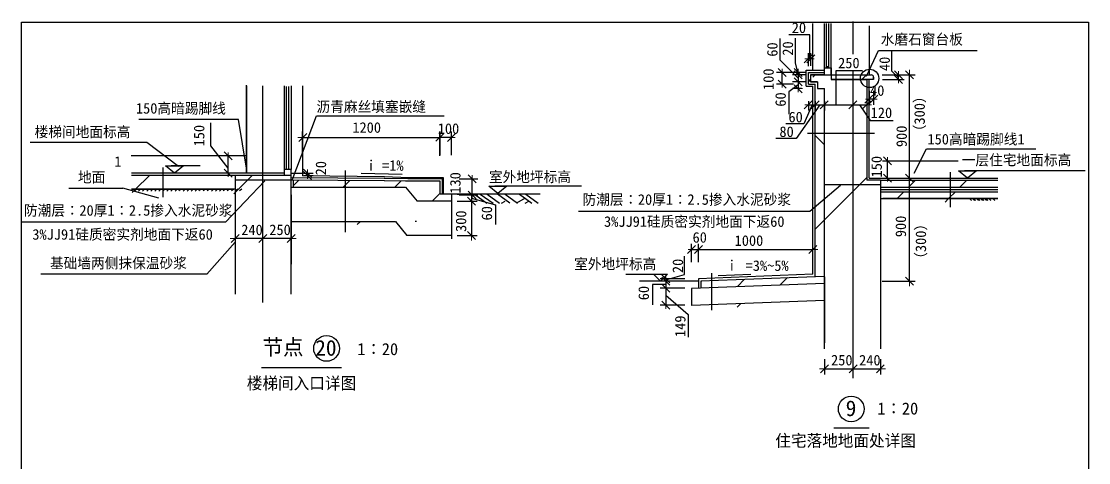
# Model space of a CAD drawing. Header units: metres. Extents: x 65 to 9390, y 5 to 11509.
# Drawn here: x 65 to 9390, y 7657 to 11509 of the extents above; entities that cross this region are included whole.
import ezdxf

# ---------------------------------------------------------------- set-up
doc = ezdxf.new("R2010")
doc.units = ezdxf.units.M
for name, color, linetype in [('A-AXI', 3, 'Continuous'), ('DIM', 7, 'Continuous'), ('PUB_DIM', 3, 'Continuous'), ('PUB_TEXT', 7, 'Continuous'), ('S_DOTE', 7, 'Continuous'), ('WQ', 7, 'Continuous')]:
    doc.layers.add(name, color=color, linetype=linetype)
pattern_1 = [(45, (0, 0), (-224.5064, 224.5064), [])]

# ---------------------------------------------------------------- blocks, each defined once
blk = doc.blocks.new('_DIMX')
at = {"lineweight": 15}
for p, q in [((-157.12, 0), (215.35, 0)), ((0, -186.55), (0, 149.74))]:
    blk.add_line(p, q, dxfattribs=at)
blk.add_lwpolyline([(-178.77, -174.13), (169.48, 174.41)])

msp = doc.modelspace()

# ---------------------------------------------------------------- hatches: boundary and pattern name
h = msp.add_hatch()
h.set_pattern_fill('ANSI38', scale=300)
h.paths.add_polyline_path([(7081.13, 10901.71), (7021.13, 10901.71), (7021.13, 10961.71), (6961.13, 10961.71), (6961.13, 11021.71), (7081.13, 11021.71), (7081.13, 11041.71), (6941.13, 11041.71), (6941.13, 10941.71), (7001.13, 10941.71), (7001.13, 10532.77), (7081.13, 10532.77)])
h.paths.add_polyline_path([(7081.13, 10488.62), (7001.13, 10488.62), (7001.13, 9279.17), (7081.13, 9281.63)])
h.paths.add_polyline_path([(7081.13, 10532.77), (7001.13, 10532.77), (7001.13, 10488.62), (7081.13, 10488.62)])
h = msp.add_hatch()
h.set_pattern_fill('ANSI31', scale=600)
h.paths.add_polyline_path([(7331.13, 11001.71), (7141.13, 11001.71), (7141.13, 11041.71), (6961.13, 11041.71), (6961.13, 10981.71), (7021.13, 10981.71), (7021.13, 10921.71), (7081.13, 10921.71), (7081.13, 10532.77), (7331.13, 10532.77)])
h.paths.add_polyline_path([(7451.13, 10934.86, -0.29), (7396.89, 11001.71), (7331.13, 11001.71), (7331.13, 10532.77), (7451.13, 10532.77)])
h.paths.add_polyline_path([(7451.13, 10532.77), (7331.13, 10532.77), (7331.13, 10488.62), (7451.13, 10488.62)])
h.paths.add_polyline_path([(7331.13, 10532.77), (7081.13, 10532.77), (7081.13, 10488.62), (7331.13, 10488.62)])
h.paths.add_polyline_path([(7331.13, 10488.62), (7081.13, 10488.62), (7081.13, 10081.63), (7331.13, 10081.63)])
h.paths.add_polyline_path([(7451.13, 10488.62), (7331.13, 10488.62), (7331.13, 10081.63), (7571.13, 10081.63), (7571.13, 10121.66), (7451.13, 10121.66)])
h.paths.add_polyline_path([(7331.13, 10081.63), (7081.13, 10081.63), (7081.13, 9281.63), (7081.13, 8651.49), (7331.13, 8651.49)])
h.paths.add_polyline_path([(7571.13, 10081.63), (7331.13, 10081.63), (7331.13, 8651.49), (7571.13, 8651.49)])
h = msp.add_hatch()
h.set_pattern_fill('AN33C', scale=100)
h.set_pattern_definition(pattern_1)
h.paths.add_polyline_path([(7331.08, 11041.71), (7141.13, 11041.71), (7141.13, 11001.71), (7331.08, 11001.71)])
h.paths.add_polyline_path([(7396.38, 11030.78, -0.03), (7397.13, 11041.71), (7331.08, 11041.71), (7331.08, 11001.71), (7401.84, 11001.71, -0.09)])
h.paths.add_polyline_path([(7511.13, 11021.71, 0.2), (7505.27, 11035.85, 0.2), (7491.13, 11041.71), (7491.13, 11041.71), (7397.13, 11041.71, 0.03), (7396.38, 11030.78, 0.09), (7401.84, 11001.71), (7511.13, 11001.71)])
h = msp.add_hatch()
h.set_pattern_fill('AN33C', scale=200)
h.set_pattern_definition([(45, (0, 0), (-449.013, 449.013), [])])
h.paths.add_polyline_path([(1026.99, 10164.06), (2036.77, 10164.06), (2036.77, 10044.06), (1026.99, 10044.06)])
h = msp.add_hatch()
h.set_pattern_fill('ANSI31', scale=600)
h.paths.add_polyline_path([(2292.86, 10164.06), (2042.43, 10164.06), (1922.55, 10162.12), (1922.55, 10122.31), (2292.86, 10122.31)])
h.paths.add_polyline_path([(2412.94, 10164.06), (2292.86, 10164.06), (2292.86, 10122.31), (2412.94, 10122.31)])
h.paths.add_polyline_path([(2412.94, 9954.74), (2292.86, 10094.59), (2292.86, 9127.94), (2412.94, 9127.94)])
h.paths.add_polyline_path([(2292.86, 10122.31), (1922.55, 10122.31), (1922.55, 9127.94), (2292.86, 9127.94)])
h.paths.add_polyline_path([(2412.94, 10122.31), (2292.86, 10122.31), (2292.86, 10094.59), (2412.94, 9954.74)])
h = msp.add_hatch()
h.set_pattern_fill('AN33C', scale=100)
h.set_pattern_definition(pattern_1)
h.paths.add_polyline_path([(3722.99, 10113.96), (3422.74, 10113.96), (3233.08, 10117.27), (2928.26, 10119.17), (2928.26, 10062.31), (3422.74, 10062.31), (3522.74, 9939.92), (3822.99, 9939.92), (3822.99, 9999.88), (3722.99, 9999.88)])
h.paths.add_polyline_path([(2928.26, 10119.17), (2895.47, 10119.37), (2895.47, 10062.31), (2928.26, 10062.31)])
h.paths.add_polyline_path([(2895.47, 10062.31), (2895.47, 10119.37), (2443.28, 10122.18), (2443.28, 10062.31)])
h = msp.add_hatch()
h.set_pattern_fill('AN33C', scale=100)
h.set_pattern_definition(pattern_1)
h.paths.add_polyline_path([(8041.89, 10121.66), (7571.13, 10121.66), (7571.13, 10061.66), (8041.89, 10061.66)])
h.paths.add_polyline_path([(8596.92, 10121.66), (8076.29, 10121.66), (8076.29, 10061.66), (8596.92, 10061.66)])
h.paths.add_polyline_path([(8076.29, 10121.66), (8041.89, 10121.66), (8041.89, 10061.66), (8076.29, 10061.66)])
h.paths.add_polyline_path([(8596.92, 10021.66), (8076.29, 10021.66), (8076.29, 9961.66), (8596.92, 9961.66)])
h.paths.add_polyline_path([(8041.89, 10021.66), (7571.13, 10021.66), (7571.13, 9961.66), (8041.89, 9961.66)])
h.paths.add_polyline_path([(8076.29, 10021.66), (8041.89, 10021.66), (8041.89, 9961.66), (8076.29, 9961.66)])
h = msp.add_hatch()
h.set_pattern_fill('ANSI31', scale=200)
h.paths.add_polyline_path([(1026.99, 10044.06), (2016.77, 10044.06), (2016.77, 10014.06), (1026.99, 10014.06)])
h = msp.add_hatch()
h.set_pattern_fill('AR-SAND', scale=30)
h.paths.add_polyline_path([(2928.26, 10062.31), (2928.26, 9762.31), (3333.12, 9762.31), (3433.12, 9639.92), (3822.99, 9639.92), (3822.99, 9939.92), (3522.74, 9939.92), (3422.74, 10062.31)])
h.paths.add_polyline_path([(2928.26, 10062.31), (2895.47, 10062.31), (2895.47, 9762.31), (2928.26, 9762.31)])
h.paths.add_polyline_path([(2895.47, 10062.31), (2423.17, 10062.31), (2423.17, 9762.31), (2895.47, 9762.31)])
h = msp.add_hatch()
h.set_pattern_fill('ANSI38', scale=300)
h.paths.add_polyline_path([(8041.89, 10061.66), (7571.13, 10061.66), (7571.13, 10041.66), (8041.89, 10041.66)])
h.paths.add_polyline_path([(8076.29, 10061.66), (8041.89, 10061.66), (8041.89, 10041.66), (8076.29, 10041.66)])
h.paths.add_polyline_path([(8596.92, 10061.66), (8076.29, 10061.66), (8076.29, 10041.66), (8596.92, 10041.66)])
h = msp.add_hatch()
h.set_pattern_fill('ANSI31', scale=200)
h.paths.add_polyline_path([(8596.92, 9961.66), (7607.14, 9961.66), (7607.14, 9931.66), (8596.92, 9931.66)])
h = msp.add_hatch()
h.set_pattern_fill('ANSI38', scale=300)
h.paths.add_polyline_path([(2895.47, 9762.31), (2543.17, 9762.31), (2543.17, 9734.49), (2895.47, 9734.49)])
h.paths.add_polyline_path([(2928.26, 9762.31), (2895.47, 9762.31), (2895.47, 9734.49), (2928.26, 9734.49)])
h.paths.add_polyline_path([(3333.12, 9762.31), (2928.26, 9762.31), (2928.26, 9734.49), (3314.64, 9734.49), (3419.62, 9609.92), (3822.99, 9609.92), (3822.99, 9639.92), (3433.12, 9639.92)])
h = msp.add_hatch()
h.set_pattern_fill('AN33C', scale=80)
h.set_pattern_definition([(45, (0, 0), (-179.605, 179.605), [])])
h.paths.add_polyline_path([(6961.13, 9277.95), (6961.13, 9281.63), (6001.13, 9241.63), (6001.13, 9181.58), (6961.13, 9221.58)])
h = msp.add_hatch()
h.set_pattern_fill('AR-SAND', scale=20)
h.paths.add_polyline_path([(5921.35, 9178.25), (5921.35, 9028.12), (7081.13, 9071.45), (7081.13, 9221.59)])
h = msp.add_hatch()
h.set_pattern_fill('ANSI38', scale=300)
h.paths.add_polyline_path([(6961.13, 9041.42), (6961.13, 9071.45), (5921.35, 9028.12), (5922.6, 8998.15)])

# ---------------------------------------------------------------- linework, layer by layer
for p, q in [((6981.13, 11081.71), (6981.13, 11488.64)), ((7081.13, 11101.71), (7081.13, 11488.64)), ((7101.13, 11101.71), (7101.13, 11488.64)), ((7121.13, 11101.71), (7121.13, 11488.64)), ((7141.13, 11101.71), (7141.13, 11488.64)), ((6953.44, 11390.6), (6770.86, 11390.6)), ((6953.44, 11180.13), (6953.44, 11390.6)), ((7471.13, 11468.64), (7471.13, 11041.71)), ((6694.26, 11170.75), (6694.26, 11359.58)), ((6829.06, 11145.76), (6829.06, 11360.97)), ((7448.8, 11030.66), (7553.78, 11255.72)), ((7553.78, 11255.72), (8416.13, 11255.72)), ((7670.91, 11073.18), (7670.91, 11249.76)), ((6851.3, 11012.47), (6694.26, 11170.75)), ((6851.3, 11051.34), (6829.06, 11145.76)), ((7081.13, 11041.71), (7081.13, 11101.71)), ((7081.13, 11041.71), (7081.13, 11101.71)), ((7081.13, 11101.71), (7141.13, 11101.71)), ((7081.13, 11101.71), (7141.13, 11101.71)), ((7081.13, 11041.71), (7081.13, 11101.71)), ((7081.13, 11101.71), (7141.13, 11101.71)), ((7121.13, 11111.71), (7101.13, 11111.71)), ((7141.13, 11041.71), (7141.13, 11101.71)), ((7141.13, 11041.71), (7141.13, 11101.71)), ((7141.13, 11101.71), (7141.13, 11041.71)), ((6921.13, 11081.71), (7081.13, 11081.71)), ((6921.13, 10941.71), (6921.13, 11081.71)), ((7081.13, 11041.71), (6961.13, 11041.71)), ((6961.13, 11041.71), (6961.13, 10981.71)), ((6961.13, 11041.71), (7491.13, 11041.71)), ((7141.13, 11041.71), (7141.13, 11001.71)), ((7184.47, 10779.59), (7184.47, 11080.69)), ((7184.47, 11080.69), (7414.02, 11080.69)), ((7511.13, 11021.71), (7511.13, 11001.71)), ((7726.14, 11022.42), (7670.91, 11073.18)), ((2032.66, 10944.61), (2032.66, 10184.01)), ((2032.77, 10184.02), (2032.77, 10950.9)), ((2382.77, 10216.62), (2382.77, 10939.99)), ((2402.77, 10216.62), (2402.77, 10939.99)), ((2522.66, 10944.61), (2522.66, 10184.06)), ((6851.34, 10954.02), (6772.13, 10892.93)), ((6921.13, 10941.71), (6981.13, 10941.71)), ((6961.13, 10981.71), (7021.13, 10981.71)), ((6981.13, 9302.48), (6981.13, 10941.71)), ((7001.13, 9281.63), (7001.13, 10961.71)), ((7001.13, 10936.43), (7001.13, 10936.43)), ((7008.27, 10983.05), (7008.27, 10983.05)), ((7021.13, 10981.71), (7021.13, 10921.71)), ((7021.13, 10921.71), (7081.13, 10921.71)), ((7081.13, 9281.63), (7081.13, 10921.71)), ((7141.13, 11001.71), (7451.13, 11001.71)), ((7511.13, 11001.71), (7451.13, 11001.71)), ((7451.13, 11001.71), (7451.13, 10121.66)), ((7471.13, 10141.63), (7471.13, 11001.71)), ((6772.13, 10892.93), (6772.13, 10699.93)), ((7042.34, 10779.67), (6834.26, 10486.45)), ((6973.32, 10779.8), (6901.04, 10615.68)), ((7389.48, 10779.17), (7480.6, 10644.37)), ((7480.6, 10644.37), (7682.1, 10644.37)), ((1721.66, 10423.24), (1721.66, 10622.75)), ((6901.04, 10615.68), (6744.44, 10615.68)), ((1160.41, 10452.83), (141.88, 10452.83)), ((1436.92, 10243.02), (1160.41, 10452.83)), ((6834.26, 10486.45), (6655.75, 10486.45)), ((6933.07, 10532.77), (7517.81, 10532.77)), ((1871.95, 10227.83), (1721.66, 10423.24)), ((2032.77, 10334.02), (1023.57, 10334.02)), ((2362.77, 10184.02), (1026.99, 10184.02)), ((1300.98, 10233.59), (1300.98, 9973.92)), ((1932.77, 10170.18), (1932.77, 9127.94)), ((2422.77, 10216.62), (2362.77, 10216.62)), ((2362.77, 10216.62), (2362.77, 10163.14)), ((2422.77, 10163.14), (2422.77, 10216.62)), ((2422.77, 10184.06), (2522.66, 10184.06)), ((2522.66, 10184.06), (2522.66, 10161.79)), ((2895.47, 10208.35), (2895.47, 9668.87)), ((8181.69, 10191.19), (8181.69, 9886.23)), ((2422.77, 10164.06), (1026.99, 10164.06)), ((2423.17, 10122.31), (1932.77, 10122.31)), ((2423.17, 9127.94), (2423.17, 10164.06)), ((3238.02, 10137.5), (2423.17, 10142.47)), ((3238.02, 10117.24), (2423.17, 10122.31)), ((2443.28, 10062.31), (2443.28, 10122.16)), ((3238.02, 10150.87), (2522.66, 10161.79)), ((3452.69, 10144.13), (3233.82, 10150.74)), ((3442.44, 10134.31), (3233.82, 10137.53)), ((3422.74, 10113.96), (3233.82, 10117.26)), ((3722.99, 10113.96), (3422.74, 10113.96)), ((3743.4, 10133.98), (3442.44, 10133.98)), ((3753.38, 10144.33), (3452.69, 10144.33)), ((3722.99, 9999.88), (3722.99, 10113.96)), ((3743.4, 9999.88), (3743.4, 10133.98)), ((3753.38, 9999.88), (3753.38, 10144.33)), ((7571.13, 10081.63), (7081.13, 10081.63)), ((7571.13, 10121.66), (7451.13, 10121.66)), ((7571.13, 10121.66), (8596.92, 10121.66)), ((7571.13, 10121.66), (7571.13, 8651.49)), ((1932.77, 10044.06), (1026.99, 10044.06)), ((2423.17, 10062.31), (2423.17, 10062.31)), ((2423.17, 10062.31), (3422.74, 10062.31)), ((3422.74, 10062.31), (3522.74, 9939.92)), ((4597.63, 9999.88), (3722.99, 9999.88)), ((3822.99, 9999.88), (3822.99, 9639.92)), ((4023.76, 9999.88), (4131.85, 9920.84)), ((4073.12, 9999.88), (4187.22, 9920.84)), ((4134.49, 9999.88), (4242.58, 9920.84)), ((4224.96, 10004.78), (4333.05, 9925.74)), ((4292.14, 9999.88), (4400.23, 9920.84)), ((4418.36, 9999.88), (4526.45, 9920.84)), ((4473.72, 9999.88), (4581.82, 9920.84)), ((7571.13, 10061.66), (8596.92, 10061.66)), ((7571.13, 10041.66), (8596.92, 10041.66)), ((3822.99, 9939.92), (3522.74, 9939.92)), ((3997.89, 9964.33), (4209.17, 9908.66)), ((4209.17, 9908.66), (4209.17, 9735.85)), ((4289.59, 9936.65), (4257.96, 9918.21)), ((4467.6, 9965.03), (4391.15, 9922.88)), ((4494.82, 9936.65), (4463.18, 9918.21)), ((7571.13, 9961.66), (8596.92, 9961.66)), ((2423.17, 9762.31), (3333.12, 9762.31)), ((3333.12, 9762.31), (3433.12, 9639.92)), ((3822.99, 9639.92), (3433.12, 9639.92)), ((5858.89, 9298.97), (5858.89, 9458.49)), ((5695.26, 9252.83), (5858.89, 9298.97)), ((6981.13, 9302.48), (5981.35, 9260.82)), ((5981.35, 9260.82), (5981.35, 9180.75)), ((7081.13, 9281.63), (6001.13, 9241.63)), ((6001.13, 9241.63), (6001.13, 9181.58)), ((6095, 9311.74), (6095, 8989.22)), ((7081.13, 8651.49), (7081.13, 9281.63)), ((7081.13, 9277.95), (7081.13, 8702.62)), ((5695.26, 9213.28), (5580.46, 9213.28)), ((5580.46, 9213.28), (5580.46, 9033.99)), ((7083.63, 9221.68), (5921.35, 9178.25)), ((5921.35, 9178.25), (5921.35, 9028.12)), ((5695.79, 9119.19), (5891.45, 8949.93)), ((7081.13, 9071.45), (5921.35, 9028.12)), ((5891.45, 8949.93), (5891.45, 8752.07))]:
    msp.add_line(p, q)
msp.add_lwpolyline([(65.04, 11501.49), (9390.28, 11501.49), (9390.28, 4.66), (65.04, 4.66)], close=True)
for points in [[(2362.77, 10944.61), (2362.77, 10216.62)], [(2422.77, 10944.61), (2422.77, 10216.62)], [(7021.13, 10981.71), (6961.13, 10981.71)], [(2032.77, 10226.15), (1963.1, 10653.6), (1091.67, 10653.6)], [(2432.38, 10123.44), (2644.72, 10682.95), (3759.41, 10683.17)], [(7866.18, 10183.76), (7974.87, 10396.59), (8928.93, 10396.59)], [(7471.13, 10291.63), (7476.04, 10291.63)], [(7596.01, 10291.63), (8250.03, 10291.63)], [(2192.97, 10118.02), (1849.31, 9756.98), (70.26, 9756.98)], [(7221.33, 10075.63), (6955.23, 9850.27), (4931.83, 9850.27)], [(7471.13, 10141.63), (8596.92, 10141.63)], [(1266.58, 9965.89), (952.75, 10052.95)], [(1026.99, 10044.06), (1912.77, 10044.06)], [(1071.79, 10044.06), (1054.11, 10026.38)], [(1107.14, 10044.06), (1089.46, 10026.38)], [(1142.5, 10044.06), (1124.82, 10026.38)], [(1177.85, 10044.06), (1160.17, 10026.38)], [(1213.21, 10044.06), (1195.53, 10026.38)], [(1248.56, 10044.06), (1230.88, 10026.38)], [(1283.92, 10044.06), (1266.24, 10026.38)], [(1319.27, 10044.06), (1301.6, 10026.38)], [(1354.63, 10044.06), (1336.95, 10026.38)], [(1389.98, 10044.06), (1372.31, 10026.38)], [(1425.34, 10044.06), (1407.66, 10026.38)], [(1460.69, 10044.06), (1440.34, 10029.06)], [(1496.05, 10044.06), (1478.37, 10026.38)], [(1531.41, 10044.06), (1513.73, 10026.38)], [(1566.76, 10044.06), (1549.08, 10026.38)], [(1602.12, 10044.06), (1584.44, 10026.38)], [(1637.47, 10044.06), (1617.12, 10029.06)], [(1672.83, 10044.06), (1652.47, 10029.06)], [(1708.18, 10044.06), (1687.83, 10029.06)], [(1743.54, 10044.06), (1725.86, 10026.38)], [(1778.89, 10044.06), (1761.22, 10026.38)], [(1814.25, 10044.06), (1796.57, 10026.38)], [(1849.6, 10044.06), (1829.25, 10029.06)], [(1884.96, 10044.06), (1864.6, 10029.06)], [(1920.31, 10044.06), (1899.96, 10029.06)], [(1955.67, 10044.06), (1935.31, 10029.06)], [(1991.02, 10044.06), (1970.67, 10029.06)], [(2422.77, 9994.02), (2422.77, 9391.01)], [(7571.13, 10021.66), (8596.92, 10021.66)], [(8596.92, 9961.66), (7591.13, 9961.66)], [(8349.86, 9961.66), (8367.54, 9943.98)], [(8375.34, 9961.66), (8393.02, 9943.98)], [(8385.22, 9961.66), (8402.9, 9943.98)], [(8410.7, 9961.66), (8428.38, 9943.98)], [(8420.57, 9961.66), (8438.25, 9943.98)], [(8446.05, 9961.66), (8463.73, 9943.98)], [(8455.93, 9961.66), (8473.61, 9943.98)], [(8481.41, 9961.66), (8499.09, 9943.98)], [(8491.28, 9961.66), (8508.96, 9943.98)], [(8516.76, 9961.66), (8534.44, 9943.98)], [(8552.12, 9961.66), (8569.8, 9943.98)], [(3822.99, 9639.92), (3822.99, 9609.92)], [(1932.77, 9581.07), (1684.23, 9303.59), (234.56, 9303.59)], [(5981.35, 9241.63), (5464.95, 9241.63)], [(5981.13, 9241.63), (5464.95, 9241.63)], [(7061.13, 9281.46), (7061.13, 9281.01)], [(7081.13, 9281.63), (7081.13, 9281.63)], [(5921.35, 9178.25), (5921.35, 9028.12)], [(2163.12, 8487.06), (2862.76, 8487.06)], [(7162.79, 7961.76), (7472.36, 7961.76)]]:
    msp.add_lwpolyline(points)
for centre, radius in [((7476.38, 11010.78), 80), ((2731.92, 8654.26), 112.25), ((7316.03, 8126.01), 112.25)]:
    msp.add_circle(centre, radius)
msp.add_arc((7491.13, 11021.71), 20, 0, 90)
at = {"layer": 'A-AXI'}
for p, q in [((6941.13, 11118.96), (6941.13, 11232.16)), ((6961.57, 11121.71), (6961.57, 11232.16)), ((6940.93, 11182.16), (6940.73, 11182.16)), ((6961.57, 11182.16), (6941.13, 11182.16)), ((6961.77, 11182.16), (6961.97, 11182.16)), ((6812.53, 11061.71), (6662.23, 11061.71)), ((6712.23, 11061.91), (6712.23, 11062.11)), ((6712.23, 10961.71), (6712.23, 11061.71)), ((7584.92, 11041.71), (7875.53, 11041.71)), ((7588.22, 11041.71), (7777.63, 11041.71)), ((7727.63, 11041.91), (7727.63, 11042.11)), ((7727.63, 11001.71), (7727.63, 11041.71)), ((7825.53, 10141.83), (7825.53, 11041.51)), ((6812.53, 10961.71), (6662.23, 10961.71)), ((6712.23, 10961.51), (6712.23, 10961.31)), ((7588.22, 11001.71), (7777.63, 11001.71)), ((7727.63, 11001.51), (7727.63, 11001.31)), ((6940.93, 10779.67), (6940.73, 10779.67)), ((6941.13, 10812.28), (6941.13, 10729.67)), ((6941.13, 10779.67), (7001.13, 10779.67)), ((7001.13, 10812.28), (7001.13, 10729.67)), ((7001.13, 10812.28), (7001.13, 10729.67)), ((7001.33, 10779.67), (7080.93, 10779.67)), ((7001.33, 10779.67), (7001.53, 10779.67)), ((7081.13, 10812.28), (7081.13, 10729.67)), ((7081.13, 10812.28), (7081.13, 10729.67)), ((7081.33, 10779.67), (7330.88, 10779.67)), ((7331.08, 10812.28), (7331.08, 10729.67)), ((7331.08, 10812.28), (7331.08, 10729.67)), ((7331.28, 10779.67), (7450.93, 10779.67)), ((7451.13, 10812.28), (7451.13, 10729.67)), ((7584.92, 10141.63), (7875.53, 10141.63)), ((7584.92, 10141.63), (7875.53, 10141.63)), ((7825.53, 9241.74), (7825.53, 10141.43)), ((7584.92, 9241.54), (7875.53, 9241.54))]:
    msp.add_line(p, q, dxfattribs=at)
at = {"layer": 'DIM'}
msp.add_line((480.43, 10052.95), (952.75, 10052.95), dxfattribs=at)
at = {"layer": 'PUB_DIM'}
for p, q in [((6916.56, 11061.71), (6801.44, 11061.71)), ((6916.56, 11041.71), (6801.44, 11041.71)), ((6916.56, 11041.71), (6801.44, 11041.71)), ((6851.44, 11061.91), (6851.44, 11062.11)), ((6851.44, 11061.71), (6851.44, 11041.71)), ((6851.44, 11041.91), (6851.44, 11042.11)), ((6851.44, 11041.71), (6851.44, 10981.71)), ((6851.44, 11041.51), (6851.44, 11041.31)), ((6882.05, 10981.71), (6801.44, 10981.71)), ((6916.56, 10981.71), (6801.44, 10981.71)), ((6882.05, 10921.71), (6801.44, 10921.71)), ((6851.44, 10981.91), (6851.44, 10982.11)), ((6851.44, 10981.71), (6851.44, 10921.71)), ((6851.44, 10981.51), (6851.44, 10981.31)), ((6851.44, 10921.51), (6851.44, 10921.31)), ((7470.93, 10828.78), (7470.73, 10828.78)), ((7471.13, 10901.23), (7471.13, 10778.78)), ((7511.14, 10828.78), (7471.13, 10828.78)), ((7511.14, 10901.23), (7511.14, 10778.78)), ((7511.34, 10828.78), (7511.54, 10828.78)), ((2522.66, 10334.25), (2522.66, 10546.48)), ((3722.74, 10334.25), (3722.74, 10546.48)), ((3722.99, 10339.73), (3722.99, 10546.48)), ((3823.25, 10339.73), (3823.25, 10546.48)), ((2522.86, 10496.48), (3722.54, 10496.48)), ((3722.79, 10496.48), (3722.59, 10496.48)), ((3823.25, 10496.48), (3722.99, 10496.48)), ((3823.45, 10496.48), (3823.65, 10496.48)), ((1913.57, 10334.02), (1822.13, 10334.02)), ((1872.13, 10334.22), (1872.13, 10334.42)), ((1872.13, 10184.02), (1872.13, 10334.02)), ((7590.34, 10291.63), (7681.78, 10291.63)), ((7631.78, 10291.83), (7631.78, 10292.03)), ((7631.78, 10141.63), (7631.78, 10291.63)), ((1402.85, 10183.91), (1324.65, 10247.34)), ((1324.65, 10247.34), (1481.06, 10247.34)), ((1626.36, 10247.34), (1374.93, 10247.34)), ((1481.06, 10247.34), (1402.85, 10183.91)), ((1913.57, 10184.02), (1822.13, 10184.02)), ((1872.13, 10183.82), (1872.13, 10183.62)), ((2534.48, 10184.06), (2615.15, 10184.06)), ((2565.15, 10184.26), (2565.15, 10184.46)), ((2565.15, 10184.06), (2565.15, 10164.4)), ((8254.53, 10203.68), (8410.94, 10203.68)), ((8332.73, 10140.25), (8254.53, 10203.68)), ((9360.25, 10203.68), (8304.81, 10203.68)), ((8410.94, 10203.68), (8332.73, 10140.25)), ((2534.48, 10164.4), (2615.15, 10164.4)), ((2565.15, 10164.2), (2565.15, 10164)), ((3889.45, 10134.12), (4053.17, 10134.12)), ((4003.17, 10134.32), (4003.17, 10134.52)), ((4003.17, 9994.24), (4003.17, 10134.12)), ((7590.34, 10141.63), (7681.78, 10141.63)), ((7631.78, 10141.43), (7631.78, 10141.23)), ((3872.35, 9999.88), (4047.73, 9999.88)), ((3889.45, 9994.24), (4053.17, 9994.24)), ((3997.73, 10000.08), (3997.73, 10000.28)), ((3997.73, 9999.88), (3997.73, 9939.92)), ((4003.17, 9994.04), (4003.17, 9993.84)), ((4150.38, 10070.33), (4306.78, 10070.33)), ((4228.58, 10006.9), (4150.38, 10070.33)), ((4958.75, 10070.33), (4200.65, 10070.33)), ((4306.78, 10070.33), (4228.58, 10006.9)), ((3872.35, 9939.92), (4047.73, 9939.92)), ((3872.35, 9939.92), (4047.73, 9939.92)), ((3997.73, 9939.72), (3997.73, 9640.12)), ((3997.73, 9939.72), (3997.73, 9939.52)), ((1932.77, 9623.9), (1932.77, 9562.87)), ((2172.6, 9612.86), (1932.97, 9612.87)), ((2172.8, 9623.89), (2172.8, 9562.85)), ((2172.8, 9623.89), (2172.8, 9562.86)), ((2422.57, 9612.84), (2173, 9612.85)), ((2422.77, 9623.88), (2422.77, 9562.84)), ((3872.35, 9639.92), (4047.73, 9639.92)), ((5921.15, 9517.43), (5920.95, 9517.43)), ((5921.35, 9407.34), (5921.35, 9567.43)), ((5921.35, 9517.43), (5981.13, 9517.43)), ((5981.13, 9407.34), (5981.13, 9567.43)), ((5981.13, 9407.34), (5981.13, 9567.43)), ((5981.33, 9517.43), (5981.53, 9517.43)), ((5981.33, 9517.43), (6980.93, 9517.43)), ((6981.13, 9407.34), (6981.13, 9567.43)), ((5347.34, 9301.63), (5589.63, 9301.63)), ((5649.63, 9241.63), (5589.63, 9301.63)), ((5589.63, 9301.63), (5709.63, 9301.63)), ((5861.35, 9261.82), (5645.86, 9261.82)), ((5861.35, 9241.62), (5645.86, 9241.62)), ((5861.35, 9241.62), (5645.86, 9241.62)), ((5709.63, 9301.63), (5649.63, 9241.63)), ((5695.86, 9262.02), (5695.86, 9262.22)), ((5695.86, 9261.82), (5695.86, 9241.62)), ((5695.86, 9241.82), (5695.86, 9242.02)), ((5695.86, 9241.62), (5695.86, 9181.57)), ((5695.86, 9241.42), (5695.86, 9241.22)), ((5861.35, 9181.57), (5645.86, 9181.57)), ((5861.35, 9181.57), (5645.86, 9181.57)), ((5695.86, 9181.77), (5695.86, 9181.97)), ((5695.86, 9181.57), (5695.86, 9032.12)), ((5695.86, 9181.37), (5695.86, 9181.17)), ((5861.35, 9032.12), (5645.86, 9032.12)), ((5695.86, 9031.92), (5695.86, 9031.72)), ((7081.14, 8560.58), (7081.14, 8425.45)), ((7331.14, 8560.58), (7331.14, 8425.45)), ((7331.14, 8560.58), (7331.14, 8425.45)), ((7571.14, 8560.58), (7571.14, 8425.45)), ((7081.34, 8475.45), (7330.94, 8475.45)), ((7331.34, 8475.45), (7570.94, 8475.45))]:
    msp.add_line(p, q, dxfattribs=at)
for points in [[(3392.3, 10173.5), (3032.93, 10180.08)], [(6154.31, 9290.52), (6437.39, 9301.25)]]:
    msp.add_lwpolyline(points, dxfattribs=at)
at = {"layer": 'S_DOTE'}
for p, q in [((7331.13, 11508.64), (7331.13, 11222.49)), ((7331.13, 11084.19), (7331.13, 8393.63)), ((2172.84, 10944.61), (2172.86, 9056.45))]:
    msp.add_line(p, q, dxfattribs=at)
at = {"layer": 'WQ'}
for p, q in [((6941.13, 10961.71), (6941.13, 11061.71)), ((6941.13, 11061.71), (7081.13, 11061.71)), ((6961.13, 11041.71), (7491.13, 11041.71)), ((7511.13, 11001.71), (7511.13, 11021.71)), ((7511.13, 11021.71), (7511.13, 11001.71)), ((6941.13, 10961.71), (7001.13, 10961.71)), ((7511.13, 11001.71), (7141.13, 11001.71))]:
    msp.add_line(p, q, dxfattribs=at)
for start, end in [(0, 90), (45, 90), (360, 45)]:
    msp.add_arc((7491.13, 11021.71), 20, start, end, dxfattribs=at)

# ---------------------------------------------------------------- block references
at = {"layer": 'A-AXI', "xscale": 0.2, "yscale": 0.2, "zscale": 0.2}
for p in [(6941.13, 11182.16), (6941.13, 10779.67), (7081.13, 10779.67), (7331.08, 10779.67), (7451.13, 10779.67)]:
    msp.add_blockref('_DIMX', p, dxfattribs=at)
for p, rotation in [((6961.57, 11182.16), 180), ((6712.23, 11061.71), 270), ((6712.23, 10961.71), 90), ((7727.63, 11041.71), 270), ((7727.63, 11001.71), 90), ((7825.53, 11041.71), 90), ((7001.13, 10779.67), 180), ((7825.53, 10141.63), 90), ((7825.53, 9241.54), 270)]:
    msp.add_blockref('_DIMX', p, dxfattribs=dict(at, rotation=rotation))
at = {"layer": 'PUB_DIM', "xscale": 0.2, "yscale": 0.2, "zscale": 0.2}
for p, rotation in [((6851.44, 11061.71), 270), ((6851.44, 11041.71), 90), ((6851.44, 10981.71), 90), ((6851.44, 10921.71), 90), ((7471.13, 10828.78), 360), ((7511.14, 10828.78), 180), ((2522.66, 10496.48), 180), ((3823.25, 10496.48), 180), ((1872.13, 10334.02), 270), ((7631.78, 10291.63), 270), ((1872.13, 10184.02), 90), ((2565.15, 10184.06), 270), ((2565.15, 10164.4), 90), ((4003.17, 10134.12), 270), ((7631.78, 10141.63), 90), ((3997.73, 9939.92), 90), ((4003.17, 9994.24), 90), ((1932.77, 9612.87), 180), ((2172.8, 9612.85), 180), ((2422.77, 9612.84), 360), ((3997.73, 9639.92), 270), ((5981.13, 9517.43), 180), ((5695.86, 9261.82), 270), ((5695.86, 9241.62), 90), ((5695.86, 9181.57), 90), ((5695.86, 9032.12), 90), ((7081.14, 8475.45), 180), ((7331.14, 8475.45), 180)]:
    msp.add_blockref('_DIMX', p, dxfattribs=dict(at, rotation=rotation))
for p in [(3722.74, 10496.48), (3722.99, 10496.48), (5921.35, 9517.43), (6981.13, 9517.43), (7571.14, 8475.45)]:
    msp.add_blockref('_DIMX', p, dxfattribs=at)

# ---------------------------------------------------------------- texts
for s, height, p in [('20', 92, (6796.16, 11407.39)), ('250', 92, (7201.21, 11099.68)), ('沥青麻丝填塞嵌缝', 92, (2643.77, 10718.24)), ('150高暗踢脚线', 92, (1066.17, 10703.85)), ('120', 92, (7485.81, 10665.34)), ('60', 92, (6767.36, 10627.73)), ('楼梯间地面标高', 92, (181.02, 10498.1)), ('1200', 92, (2957.16, 10536.37)), ('100', 92, (3703.07, 10526.82)), ('80', 92, (6688.45, 10499.6)), ('150高暗踢脚线1', 92, (7981.88, 10434.58)), ('一层住宅地面标高', 92, (8281.47, 10252.89)), ('1', 92, (877.66, 10239.1)), ('i', 92, (3089.82, 10204.63)), ('  =1%', 92, (3091.75, 10205.29)), ('地面', 92, (559.77, 10103.24)), ('室外地坪标高', 92, (4150.14, 10105.83)), ('60', 92, (5929.69, 9577.29)), ('1000', 92, (6297.05, 9549.43)), ('基础墙两侧抹保温砂浆', 92, (315.14, 9353.01)), ('室外地坪标高', 92, (4895.28, 9345.29)), ('i', 92, (6241.39, 9332.35)), ('节点', 137, (2173.84, 8597.46)), ('20', 137, (2632.47, 8590.61)), ('1∶20', 105, (2999.92, 8595.8)), ('250', 92, (7139.72, 8506.31)), ('240', 92, (7384.72, 8505.79)), ('楼梯间入口详图', 105, (2034.88, 8298.19)), ('9   ', 137, (7267.48, 8063.38)), ('1∶20', 105, (7544, 8077.4)), ('住宅落地地面处详图', 105, (6652.55, 7797.11))]:
    msp.add_text(s, height=height).set_placement(p)
for s, rotation, p in [('60', 90, (6672.04, 11200.41)), ('20', 90, (6807.37, 11209.32)), ('40', 90, (7653.1, 11075.13)), ('100', 90, (6638.8, 10909.72)), ('40', 360, (7480.42, 10858.96)), ('60', 90, (6744.18, 10764.17)), ('150', 90, (1664.21, 10417.28)), ('900', 90, (7801.5, 10411.46)), ('20', 90, (2727.97, 10164.47)), ('150', 90, (7583.32, 10146.57)), ('130', 90, (3902.44, 10005)), ('60', 90, (4178.08, 9771.16)), ('300', 90, (3952.29, 9670.62)), ('900', 90, (7794.49, 9625.17)), ('240', 360, (1986.37, 9643.21)), ('250', 360, (2231.37, 9643.72)), ('20', 90, (5846.47, 9311.84)), ('60', 90, (5548.4, 9074.75)), ('149', 90, (5867.64, 8753.97))]:
    msp.add_text(s, height=92, rotation=rotation).set_placement(p)
at = {"layer": 'PUB_DIM'}
for p in [(7958.68, 10488.38), (7969.75, 9375.53)]:
    msp.add_text('（300）', height=92, rotation=90, dxfattribs=at).set_placement(p)
for s, p in [('3%JJ91硅质密实剂地面下返60', (5156, 9715.51)), ('3%JJ91硅质密实剂地面下返60', (160.97, 9603.3)), ('  =3%~5%', (6268.15, 9330.99))]:
    msp.add_text(s, height=92, dxfattribs=at).set_placement(p)
at = {"layer": 'PUB_TEXT'}
for s, p in [('水磨石窗台板', (7573.52, 11306.16)), ('防潮层∶20厚1∶2.5掺入水泥砂浆', (4967.87, 9908.03)), ('防潮层∶20厚1∶2.5掺入水泥砂浆', (88.06, 9812.91))]:
    msp.add_text(s, height=92, dxfattribs=at).set_placement(p)

doc.saveas('drawing.dxf')
